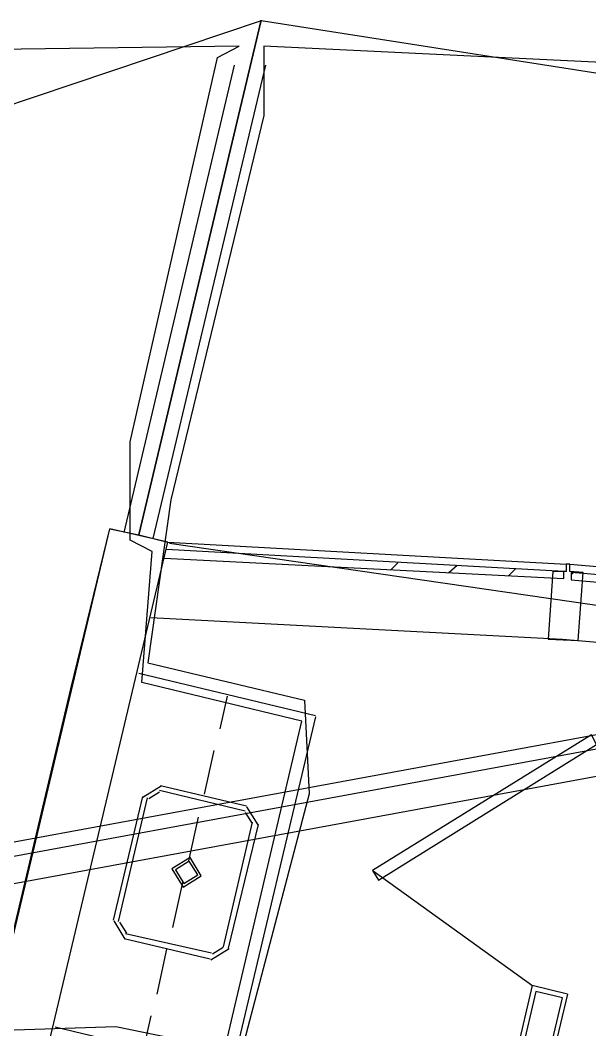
# Model space of a CAD drawing. Header units: feet. Extents: x -84 to 198, y -22 to 181.
# Drawn here: x 90.47 to 96.74, y 149.06 to 160.18 of the extents above; entities that cross this region are included whole.
import ezdxf

# ---------------------------------------------------------------- set-up
doc = ezdxf.new("R2010")
doc.units = ezdxf.units.FT
doc.layers.add('A-AREA-UNIDAD', color=30, linetype='CONTINUOUS')
doc.layers.add('A-LINEA', color=7, linetype='CONTINUOUS')

msp = doc.modelspace()

# ---------------------------------------------------------------- linework, layer by layer
at = {"layer": 'A-AREA-UNIDAD'}
for points in [[(89.952, 149.0489), (91.52, 149.1022), (92.72, 148.8533), (93.568, 152.4622), (91.808, 152.8889), (91.92, 154.3289), (91.68, 154.4533), (91.68, 155.5378), (92.64, 159.7689), (92.88, 159.8933), (87.808, 159.8222), (83.328, 159.5022), (74.56, 158.2222)], [(99.76, 159.5733), (93.152, 159.8933), (93.152, 159.1289), (92.128, 154.8978), (91.872, 153.1022), (93.6, 152.6933), (93.648, 151.6622), (92.88, 148.7289)]]:
    msp.add_lwpolyline(points, dxfattribs=at)
at = {"layer": 'A-LINEA'}
for p, q in [((93.1212, 160.1706), (36.6895, 141.2395)), ((91.7733, 154.5111), (93.12, 160.1778)), ((118.3646, 156.2317), (93.1212, 160.1706)), ((91.6133, 154.5378), (92.8267, 159.6844)), ((91.9333, 154.4711), (93.1733, 159.6844)), ((118.2654, 156.262), (36.6895, 141.2395)), ((118.2654, 156.262), (36.6895, 141.2395)), ((118.2654, 156.262), (36.6895, 141.2395)), ((118.2188, 156.0962), (36.7876, 141.1026)), ((118.1216, 155.7773), (36.9919, 140.8393)), ((90.1467, 149.0711), (91.4533, 154.5778)), ((92.0933, 154.4311), (91.4533, 154.5778)), ((90.7867, 148.9244), (92.0933, 154.4311)), ((92.0933, 154.4311), (96.48, 154.1911)), ((115.6966, 150.9919), (92.1104, 154.4178)), ((94.5467, 154.1244), (94.6267, 154.2044)), ((95.1867, 154.0978), (95.28, 154.1778)), ((96.52, 154.1911), (100.36, 153.8578)), ((95.84, 154.0578), (95.92, 154.1378)), ((96.5333, 154.0711), (96.56, 154.0978)), ((91.9067, 153.6044), (96.44, 153.3644)), ((96.44, 153.3644), (100.1333, 153.0444)), ((91.7733, 152.9911), (93.72, 152.5244)), ((92.7467, 152.7378), (92.6667, 152.3778)), ((93.72, 152.5111), (92.8, 148.6311)), ((92.6, 152.1378), (92.4933, 151.6578)), ((92.0184, 151.7466), (91.8178, 151.6228)), ((92.9467, 151.4711), (92, 151.6978)), ((92.96, 151.5244), (92.0133, 151.7511)), ((91.8133, 151.6311), (91.4933, 150.2711)), ((91.8667, 151.6178), (91.5467, 150.2578)), ((92.003, 151.6818), (91.8827, 151.6075)), ((93.0889, 151.3194), (92.965, 151.52)), ((92.4267, 151.4044), (92.32, 150.9244)), ((93.024, 151.3348), (92.9497, 151.4551)), ((92.7067, 149.9778), (93.0267, 151.3511)), ((92.76, 149.9644), (93.0933, 151.3244)), ((94.3558, 150.816), (96.1144, 149.5472)), ((92.2533, 150.6844), (92.1467, 150.1911)), ((91.4978, 150.2628), (91.6216, 150.0623)), ((91.5627, 150.2475), (91.637, 150.1271)), ((91.6133, 150.0711), (92.56, 149.8444)), ((91.6267, 150.1244), (92.5733, 149.9111)), ((92.08, 149.9511), (91.9733, 149.4578)), ((92.5683, 149.8356), (92.7689, 149.9594)), ((92.5836, 149.9005), (92.704, 149.9748)), ((96.1067, 149.5511), (94.5067, 142.7911)), ((96.1467, 149.4844), (94.5467, 142.7244)), ((96.4933, 149.4578), (96.1067, 149.5511)), ((96.44, 149.4178), (96.1467, 149.4844)), ((94.7067, 142.1378), (96.44, 149.4178)), ((96.4933, 149.4578), (94.7733, 142.1778)), ((91.9067, 149.2178), (91.8267, 148.8578)), ((90.8533, 149.0978), (92.8, 148.6311))]:
    msp.add_line(p, q, dxfattribs=at)
for points in [[(73.8267, 153.0711), (75.3733, 153.4178), (81.5467, 151.9644), (83.3067, 151.5511), (85.9733, 150.9111), (90.3333, 149.8844), (91.0267, 152.8178), (91.4533, 154.5778), (91.7733, 154.5111), (93.12, 160.1778)], [(93.12, 160.1778), (91.7733, 154.5111), (92.0933, 154.4311)], [(92.0533, 154.2578), (96.4533, 154.0311), (96.4533, 154.1111), (92.08, 154.3511)], [(96.6667, 154.0978), (96.52, 154.1111), (96.52, 154.1911), (96.48, 154.1911), (96.48, 154.1111), (96.3333, 154.1111), (96.28, 153.3644), (96.6133, 153.3511), (96.6667, 154.0978)], [(96.5333, 154.0178), (100.3333, 153.6844), (100.3333, 153.7778), (96.5333, 154.0978), (96.5333, 154.0178)], [(96.76, 152.3111), (94.3467, 150.8178), (94.4133, 150.7111), (96.8133, 152.2044), (96.76, 152.3111)], [(92.3384, 150.96), (92.1378, 150.8361), (92.2616, 150.6356), (92.4622, 150.7594), (92.3384, 150.96)], [(92.3292, 150.921), (92.1767, 150.8269), (92.2708, 150.6745), (92.4233, 150.7686), (92.3292, 150.921)]]:
    msp.add_lwpolyline(points, dxfattribs=at)

doc.saveas('drawing.dxf')
